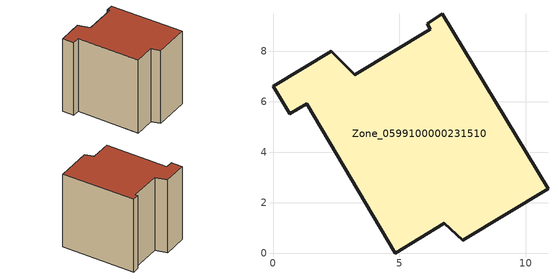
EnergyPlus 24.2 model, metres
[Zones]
Zone_0599100000231510
 floor ground (C_G): 6.1,9.09 6.71,9.47 10.89,2.55 7.51,0.5 6.79,1.18 4.85,0 1.34,5.92 0.67,5.51 0,6.61 2.3,8 3.24,7.07 6.23,8.87 z0
 wall outside (C_F): 6.71,9.47 6.1,9.09 6.23,8.87 3.24,7.07 2.3,8 0,6.61 0.67,5.51 1.34,5.92 4.85,0 6.79,1.18 7.51,0.5 10.89,2.55 6.71,9.47 z0:8.47
 roof outside (C_R): 6.23,8.87 3.24,7.07 2.3,8 0,6.61 0.67,5.51 1.34,5.92 4.85,0 6.79,1.18 7.51,0.5 10.89,2.55 6.71,9.47 6.1,9.09 z8.47
[BUILDING]
Pand.0599100000231510: North Axis=0; Terrain=City; Loads Convergence Tolerance Value=0.04; Temperature Convergence Tolerance Value=0.4; Solar Distribution=FullExterior; Maximum Number of Warmup Days=25; Minimum Number of Warmup Days=1
[Site:Location]
Rotterdam.The.Hague.AP_ZH_NLD Design_Conditions: Latitude=51.96; Longitude=4.45; Time Zone=1; Elevation=-4.5
[SITE:GROUNDTEMPERATURE:BUILDINGSURFACE]
18, 18, 18, 18, 18, 18, 18, 18, 18, 18, 18, 18
[MATERIAL] Thermal Absorptance=0.9; Solar Absorptance=0.7; Visible Absorptance=0.7
Name | Roughness | Thickness | Conductivity | Density | Specific Heat
G.TC.1946-1964 | MediumSmooth | 0.15 | 1 | 540 | 1210
F.TC.1946-1964 | Rough | 0.3 | 0.857143 | 1920 | 840
R.TC.1946-1964 | MediumRough | 0.2 | 0.235294 | 1500 | 1000
[CONSTRUCTION]
C_G: G.TC.1946-1964
C_F: F.TC.1946-1964
C_R: R.TC.1946-1964
[ZONE]
Zone_0599100000231510: Type=1; Multiplier=1; Ceiling Height=Autocalculate; Volume=Autocalculate; Floor Area=autocalculate; Part of Total Floor Area=Yes
[ZONEINFILTRATION:DESIGNFLOWRATE]
Infil_Zone_0599100000231510: Zone or ZoneList or Space or SpaceList=Zone_0599100000231510; Schedule=AlwaysOn; Design Flow Rate Calculation Method=Flow/Area; Flow Rate per Floor Area=0.003; Constant Term Coefficient=1; Temperature Term Coefficient=0; Velocity Term Coefficient=0; Velocity Squared Term Coefficient=0
[HVACTEMPLATE:ZONE:IDEALLOADSAIRSYSTEM]
Zone_0599100000231510: Maximum Heating Supply Air Temperature=50; Minimum Cooling Supply Air Temperature=13; Maximum Heating Supply Air Humidity Ratio=0.0156; Minimum Cooling Supply Air Humidity Ratio=0.0077; Heating Limit=NoLimit; Cooling Limit=NoLimit; Dehumidification Control Type=ConstantSensibleHeatRatio; Cooling Sensible Heat Ratio=0.7; Dehumidification Setpoint=60; Humidification Control Type=None; Humidification Setpoint=30; Outdoor Air Method=None; Outdoor Air Flow Rate per Person=0.00944; Outdoor Air Flow Rate per Zone Floor Area=0; Outdoor Air Flow Rate per Zone=0; Demand Controlled Ventilation Type=None; Outdoor Air Economizer Type=NoEconomizer; Heat Recovery Type=None; Sensible Heat Recovery Effectiveness=0.7; Latent Heat Recovery Effectiveness=0.65
[ZONECONTROL:THERMOSTAT]
ThermostatControl_Zone_0599100000231510: Zone or ZoneList=Zone_0599100000231510; Control Type Schedule=DualSetpointControlType; Control 1=Thermostat_Zone_0599100000231510; Temperature Difference Between Cutout And Setpoint=0
[THERMOSTATSETPOINT:DUALSETPOINT]
Thermostat_Zone_0599100000231510: Heating Setpoint Temperature Schedule=HeatingSetpoint_Zone_0599100000231510; Cooling Setpoint Temperature Schedule=CoolingSetpoint_Zone_0599100000231510
[SCHEDULE:COMPACT]
HeatingSetpoint_Zone_0599100000231510: Through: 12/31, For: AllDays, Until: 24:00, 21
CoolingSetpoint_Zone_0599100000231510: Through: 12/31, For: AllDays, Until: 24:00, 24
DualSetpointControlType: Through: 12/31, For: AllDays, Until: 24:00, 4
AlwaysOn: Through: 12/31, For: AllDays, Until: 24:00, 1
